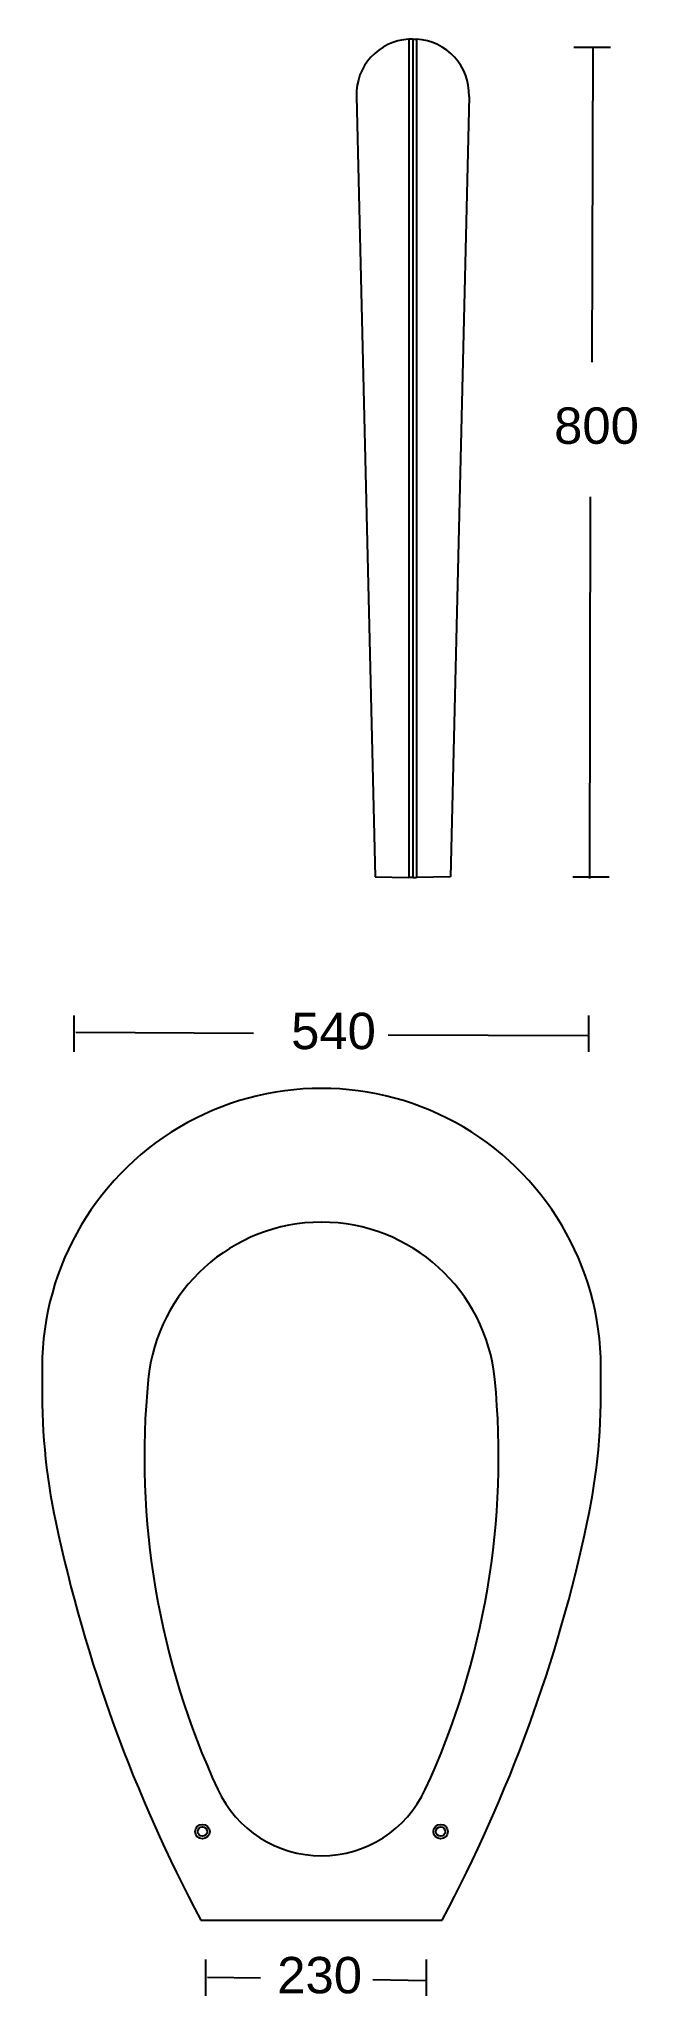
# Model space of a CAD drawing. Extents: x 0 to 91, y 3 to 302.
import ezdxf

# ---------------------------------------------------------------- set-up
doc = ezdxf.new("R2010")
doc.units = 0
doc.layers.add('LIVELLO_1', color=160, linetype='Continuous')
doc.styles.add('STD', font='txt')

# ---------------------------------------------------------------- blocks, each defined once
blk = doc.blocks.new('AI9-BLK1')
at = {"layer": 'LIVELLO_1', "color": 7}
for p, q in [((10.84, 150.51), (10.84, 22.31)), ((11.43, 150.49), (10.84, 150.51)), ((11.43, 150.49), (12.02, 150.51)), ((12.02, 150.51), (12.02, 22.31)), ((36.09, 149.29), (41.67, 149.29)), ((38.89, 101.11), (39.02, 149.06)), ((2.82, 141.76), (5.66, 22.4)), ((20.04, 141.76), (17.2, 22.4)), ((38.5, 22.16), (38.64, 80.5)), ((5.66, 22.4), (10.84, 22.31)), ((11.43, 22.32), (10.84, 22.31)), ((17.2, 22.4), (12.02, 22.31)), ((35.92, 22.43), (41.49, 22.43)), ((-40.37, -4.38), (-40.37, 1.2)), ((38.37, -4.38), (38.37, 1.2)), ((-12.96, -1.54), (-40.13, -1.4)), ((38.28, -1.92), (7.65, -1.79)), ((-2.51, -30.65), (-2.53, -30.65)), ((-21, -137.13), (15.94, -137.13)), ((-20.21, -148.73), (-20.21, -143.15)), ((13.52, -148.73), (13.52, -143.15)), ((-11.85, -146.04), (-19.97, -145.9)), ((13.43, -146.42), (5.3, -146.28))]:
    blk.add_line(p, q, dxfattribs=at)
blk.add_lwpolyline([(11.43, 150.49), (11.43, 22.32), (12.02, 22.31)], dxfattribs=at)
for centre, radius in [((-20.75, -123.61), 1.11), ((15.69, -123.61), 1.11), ((-20.75, -123.61), 0.715), ((15.69, -123.61), 0.716)]:
    blk.add_circle(centre, radius, dxfattribs=at)
for points in [[(10.84, 150.51), (6.23, 150.26), (2.66, 146.37), (2.82, 141.76)], [(20.04, 141.76), (20.19, 146.37), (16.63, 150.26), (12.02, 150.51)], [(-45.26, -54), (-45.45, -61.52), (-44.76, -68.92), (-43.2, -76.28)], [(-29.05, -54.46), (-31.15, -75.95), (-27.48, -97.57), (-18.41, -117.16)], [(13.35, -117.16), (22.42, -97.57), (26.09, -75.95), (23.99, -54.46)], [(38.14, -76.28), (39.7, -68.92), (40.39, -61.52), (40.2, -54)], [(-43.2, -76.28), (-38.67, -97.53), (-31.22, -117.96), (-21.01, -137.13)], [(15.94, -137.13), (26.16, -117.96), (33.61, -97.53), (38.14, -76.28)]]:
    blk.add_open_spline(points, degree=3, dxfattribs=at)
for points, knots in [([(40.2, -54), (40.68, -38.42), (32.64, -23.82), (19.22, -15.89), (5.8, -7.96), (-10.86, -7.96), (-24.28, -15.89), (-37.7, -23.82), (-45.74, -38.42), (-45.26, -54)], [0, 0, 0, 0, 1, 1, 1, 2, 2, 2, 3, 3, 3, 3]), ([(23.99, -54.46), (22.65, -40.81), (11.18, -30.41), (-2.53, -30.41), (-16.24, -30.41), (-27.71, -40.81), (-29.05, -54.46)], [0, 0, 0, 0, 1, 1, 1, 2, 2, 2, 2]), ([(-18.41, -117.16), (-15.54, -123.35), (-9.35, -127.31), (-2.53, -127.31), (4.29, -127.31), (10.48, -123.35), (13.35, -117.16)], [0, 0, 0, 0, 1, 1, 1, 2, 2, 2, 2])]:
    blk.add_open_spline(points, degree=3, knots=knots, dxfattribs=at)
at = {"layer": 'LIVELLO_1', "color": 7, "char_height": 5.5652, "attachment_point": 1, "style": 'STD'}
for s, insert in [('\\fArial|b0|i0;\\H5.5652;\\C7;800', (33.06, 94.19)), ('\\fArial|b0|i0;\\H5.5652;\\C7;540', (-7.18, 1.62)), ('\\fArial|b0|i0;\\H5.5652;\\C7;230', (-9.3, -142.77))]:
    blk.add_mtext(s, dxfattribs=dict(at, insert=insert))

msp = doc.modelspace()

# ---------------------------------------------------------------- block references
at = {"layer": 'LIVELLO_1', "color": 7}
msp.add_blockref('AI9-BLK1', (45.534602, 151.72924), dxfattribs=at)

doc.saveas('drawing.dxf')
